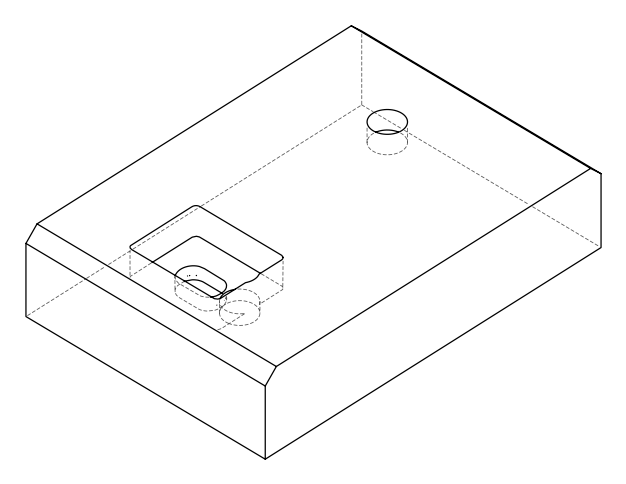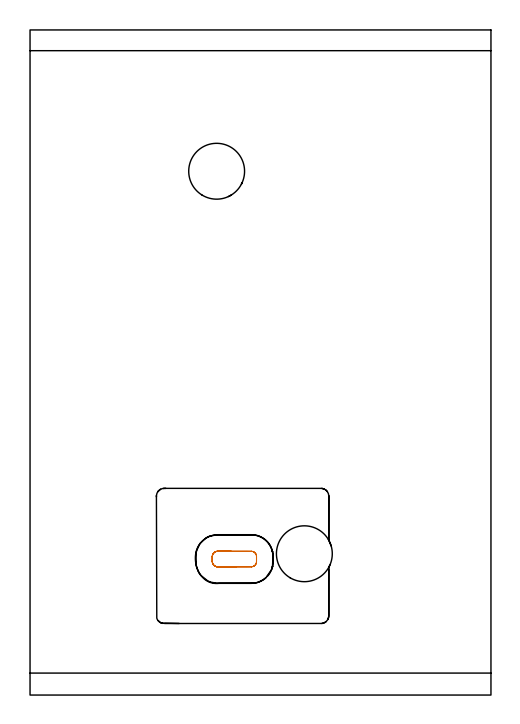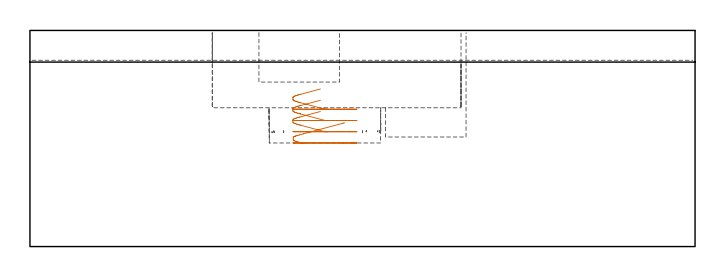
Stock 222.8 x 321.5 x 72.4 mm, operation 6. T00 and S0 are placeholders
(PLAN: 6 operations, 3 tool changes, 61.5 min)
(1 INDEXABLE_INSERT_DRILL_BLIND_HOLE_FROM_SOLID | STEP1POCKET | UGT0302_006 | 0.08 min | 9898 mm3)
(2 INDEXABLE_INSERT_DRILL_BLIND_HOLE_FROM_SOLID_1 | STEP1POCKET_1 | UGT0302_006 | 0.15 min | 20427 mm3)
(3 AREA_MILL | FG_CHAMFER_SURFACE | UGT0205_001 | 7.35 min | 11141 mm3)
(4 AREA_MILL_1 | FG_CHAMFER_SURFACE_1 | UGT0205_001 | 7.37 min | 12516 mm3)
(5 MILL_RECTANGULAR_POCKET | POCKET_RECTANGULAR_STRAIGHT | NXT0201_008 | Follow Part, ap 1.5, ae 75% | 45.72 min | 126162 mm3)
(6 MILL_RECTANGULAR_POCKET_1 | POCKET_RECTANGULAR_STRAIGHT_1 | UGT0201_010 | Follow Part, ap 4, ae 75% | 0.86 min | 9216 mm3)
(TOOL UGT0302_006 | Indexable Insert Drill 27mm | D27 PA180 FL50 Z2)
(TOOL UGT0205_001 | Chamfer Mill 20 x 3 x 45 deg. | D20 FL50 Z2)
(TOOL NXT0201_008 | ENDMILL 6mm [2P460-0600-NA 1630] | D6 FL26 Z6)
(TOOL UGT0201_010 | End Mill 16 mm | D16 FL22 Z2)
(OP 6 MILL_RECTANGULAR_POCKET_1)
G17 G21 G94 G90
T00 M6
G54
G17 G0 G90 X97.304 Y69.5 S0 M3
G43 Z82.4 H0
Z52.78
G94 G1 X90.442 Z50.941 F250.
X90.044 Y69.443 Z50.834
X89.661 Y69.322 Z50.726
X89.302 Y69.143 Z50.618
X88.976 Y68.908 Z50.511
X88.692 Y68.624 Z50.403
X88.457 Y68.298 Z50.295
X88.278 Y67.939 Z50.188
X88.157 Y67.556 Z50.08
X88.1 Y67.158 Z49.973
Y64.342 Z49.218
X88.157 Y63.944 Z49.11
X88.278 Y63.561 Z49.003
X88.457 Y63.202 Z48.895
X88.692 Y62.876 Z48.788
X88.976 Y62.592 Z48.68
X89.302 Y62.357 Z48.572
X89.661 Y62.178 Z48.465
X90.044 Y62.057 Z48.357
X90.442 Y62. Z48.25
X90.6 Z48.207
X98.8 Z46.01
X107. F500.
G3 X109.5 Y64.5 R2.5
G1 Y67.
G3 X107. Y69.5 R2.5
G1 X90.6
G3 X88.1 Y67. R2.5
G1 Y64.5
G3 X90.6 Y62. R2.5
G1 X98.8
X99.8
G0 X97.304 Y69.5 Z49.01
G1 X90.442 Z47.171 F250.
X90.044 Y69.443 Z47.064
X89.661 Y69.322 Z46.956
X89.302 Y69.143 Z46.848
X88.976 Y68.908 Z46.741
X88.692 Y68.624 Z46.633
X88.457 Y68.298 Z46.525
X88.278 Y67.939 Z46.418
X88.157 Y67.556 Z46.31
X88.1 Y67.158 Z46.203
Y64.342 Z45.448
X88.157 Y63.944 Z45.34
X88.278 Y63.561 Z45.233
X88.457 Y63.202 Z45.125
X88.692 Y62.876 Z45.018
X88.976 Y62.592 Z44.91
X89.302 Y62.357 Z44.802
X89.661 Y62.178 Z44.695
X90.044 Y62.057 Z44.587
X90.442 Y62. Z44.48
X90.6 Z44.437
X98.8 Z42.24
X107. F500.
G3 X109.5 Y64.5 R2.5
G1 Y67.
G3 X107. Y69.5 R2.5
G1 X90.6
G3 X88.1 Y67. R2.5
G1 Y64.5
G3 X90.6 Y62. R2.5
G1 X98.8
X99.8
G0 X97.304 Y69.5 Z45.24
G1 X90.442 Z43.401 F250.
X90.044 Y69.443 Z43.294
X89.661 Y69.322 Z43.186
X89.302 Y69.143 Z43.078
X88.976 Y68.908 Z42.971
X88.692 Y68.624 Z42.863
X88.457 Y68.298 Z42.755
X88.278 Y67.939 Z42.648
X88.157 Y67.556 Z42.54
X88.1 Y67.158 Z42.433
Y64.342 Z41.678
X88.157 Y63.944 Z41.57
X88.278 Y63.561 Z41.463
X88.457 Y63.202 Z41.355
X88.692 Y62.876 Z41.248
X88.976 Y62.592 Z41.14
X89.302 Y62.357 Z41.032
X89.661 Y62.178 Z40.925
X90.044 Y62.057 Z40.817
X90.442 Y62. Z40.71
X90.6 Z40.667
X98.8 Z38.47
X107. F500.
G3 X109.5 Y64.5 R2.5
G1 Y67.
G3 X107. Y69.5 R2.5
G1 X90.6
G3 X88.1 Y67. R2.5
G1 Y64.5
G3 X90.6 Y62. R2.5
G1 X98.8
X99.8
G0 X105.421 Y69.422 Z41.47
G1 X104.838 Y69.427 Z41.314 F250.
X91.555 Z37.754
X90.207 Y69.404 Z37.393
X89.697 Y69.24 Z37.25
X89.41 Y69.102 Z37.164
X89.15 Y68.93 Z37.081
X88.911 Y68.727 Z36.997
X88.698 Y68.491 Z36.912
X88.511 Y68.219 Z36.823
X88.36 Y67.9 Z36.729
X88.227 Y67.51 Z36.618
X88.201 Y67.122 Z36.514
Y64.652 Z35.852
X88.223 Y64.003 Z35.678
X88.36 Y63.6 Z35.564
X88.575 Y63.145 Z35.429
X88.911 Y62.773 Z35.295
X89.15 Y62.57 Z35.211
X89.41 Y62.398 Z35.127
X89.697 Y62.26 Z35.042
X90.011 Y62.159 Z34.954
X90.357 Y62.093 Z34.859
X90.952 Y62.073 Z34.7
X104.838 F500.
X107.58 Y62.104
X108.19 Y62.398
G3 X109.3 Y63.728 R2.485
G1 X109.382 Y64.116
X109.409 Y64.382
X109.428 Y64.651
Y67.164
G3 X108.689 Y68.727 R2.606
G1 X108.45 Y68.93
X108.19 Y69.102
X107.903 Y69.24
X107.389 Y69.405
X104.838 Y69.427
X91.555
X90.207 Y69.404
G3 X88.227 Y67.51 R2.511
G1 X88.201 Y67.122
Y64.652
X88.223 Y64.003
X88.36 Y63.6
X88.575 Y63.145
G3 X90.357 Y62.093 R2.544
G1 X90.952 Y62.073
X91.952
G0 Z82.4
M5
M2
